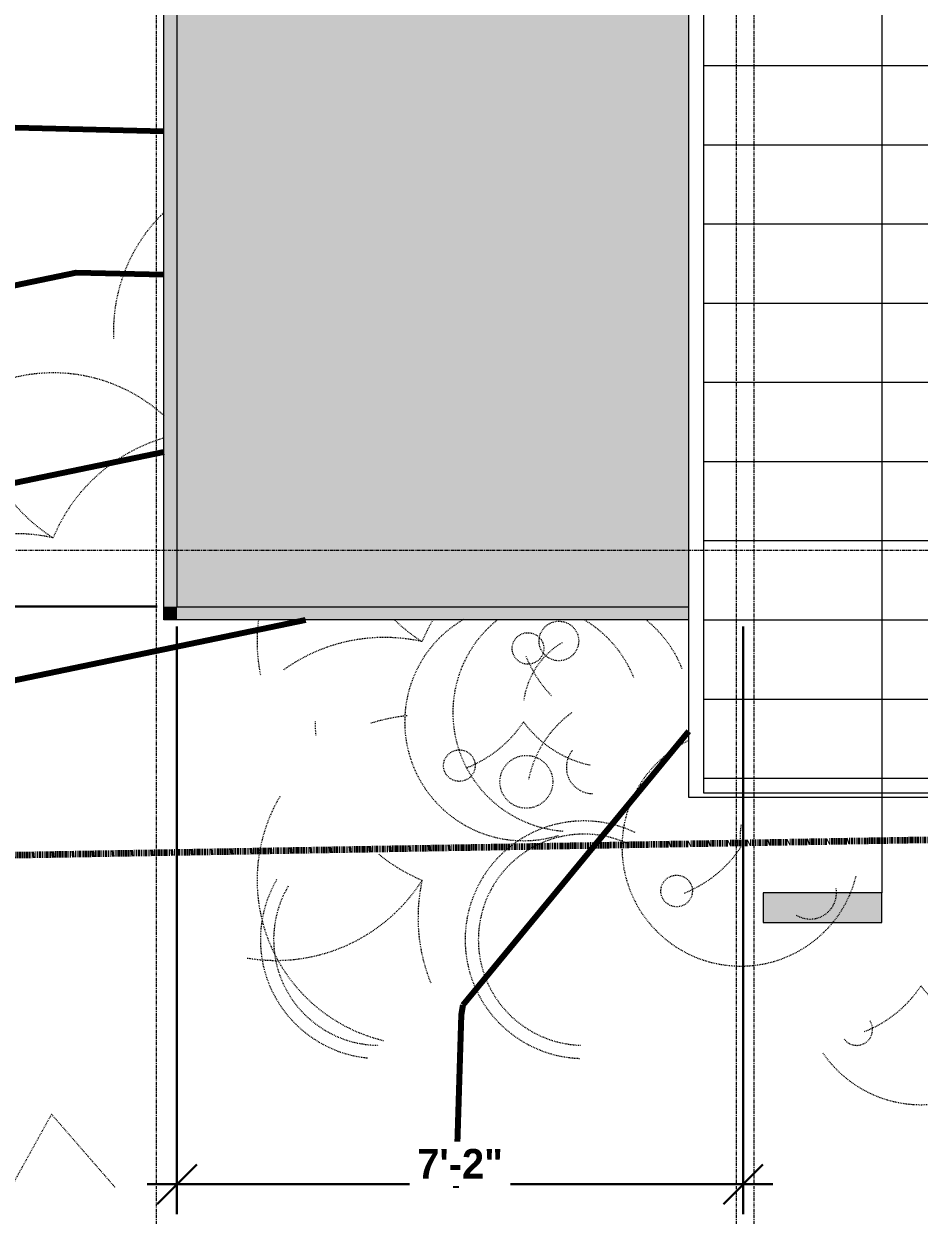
# Model space of a CAD drawing. Header units: inches. Extents: x -3304 to -1623, y 8184 to 9003.
# Drawn here: x -2732.5 to -2596.9, y 8333.8 to 8514.3 of the extents above; entities that cross this region are included whole.
import ezdxf

# ---------------------------------------------------------------- set-up
doc = ezdxf.new("R2010")
doc.units = ezdxf.units.IN
doc.header["$MEASUREMENT"] = 0
for name, pattern in [('Dash', [0.25, 0.125, -0.125]), ('Double Dash 3_8_', [1, 0.375, -0.125, 0.125, -0.125, 0.125, -0.125]), ('Grid Line 1_2_', [0.875, 0.5, -0.125, 0.125, -0.125])]:
    doc.linetypes.add(name, pattern=pattern)
for name, color, linetype, lineweight in [('A-ANNO-DIMS-1', 211, 'Continuous', 30), ('A-DETL-GENF', 92, 'Continuous', 9), ('A-DETL-GENF-HDLN', 1, 'Dash', 9), ('A-FLOR', 192, 'Continuous', 18), ('A-ROOF', 132, 'Continuous', 18), ('A-ROOF-PATT-1', 132, 'Continuous', 9), ('A-WALL', 113, 'Continuous', 18), ('C-PROP-LINE', 91, 'Double Dash 3_8_', 158), ('C-TOPO-MAJR', 7, 'Continuous', 80), ('G-ANNO-SYMB', 111, 'Continuous', 9), ('I-WALL', 2, 'Continuous', 18), ('S-GRID-1', 1, 'Grid Line 1_2_', 9)]:
    doc.layers.add(name, color=color, linetype=linetype, lineweight=lineweight)
doc.styles.add('Century Gothic_B', font='GOTHICB.TTF', dxfattribs={"height": 4.5})
doc.dimstyles.new('OD__1__Tol__', dxfattribs={"dimscale": 12, "dimtxt": 4.698757, "dimasz": 0.5, "dimexe": 0.375, "dimexo": 0.25, "dimgap": 0.0625, "dimtad": 1, "dimdec": 0, "dimzin": 3, "dimdsep": 46, "dimlunit": 4, "dimtxsty": 'Century Gothic_B', "dimblk1": 'OBLIQUE', "dimblk2": 'OBLIQUE', "dimsah": 1, "dimcen": 0.09, "dimdle": 0.375, "dimazin": 0, "dimtfac": 1, "dimtdec": 4, "dimtix": 1, "dimtmove": 0, "dimatfit": 3, "dimfxl": 1, "dimtvp": 1, "dimtfill": 1, "dimfrac": 2, "dimtolj": 1, "dimtzin": 0, "dimlwd": 30, "dimlwe": 30, "dimarcsym": 2})

# ---------------------------------------------------------------- blocks, each defined once
blk = doc.blocks.new('fountain grass 26747 - fountain grass 26747-V34-FLOOR PLAN - 2ND FLOOR')
at = {"layer": 'A-DETL-GENF-HDLN'}
for centre, radius, start, end in [((0, 0), 25, 82.419, 101.7081), ((-25.61, 5.7), 26.24, 347.4534, 35.7038), ((22.14, -14.08), 26.24, 136.0585, 147.5466), ((-10.02, -24.25), 26.24, 59.4908, 67.5466)]:
    blk.add_arc(centre, radius, start, end, dxfattribs=at)
blk = doc.blocks.new('fountain grass 26747 - fountain grass 26747-V35-FLOOR PLAN - 2ND FLOOR')
at = {"layer": 'A-DETL-GENF-HDLN'}
blk.add_arc((0, 0), 25, 44.146, 92.6693, dxfattribs=at)
blk = doc.blocks.new('fountain grass 26747 - fountain grass 26747-V36-FLOOR PLAN - 2ND FLOOR')
at = {"layer": 'A-DETL-GENF-HDLN'}
for centre, radius, start, end in [((0, 0), 25, 360, 101.7081), ((-25.61, 5.7), 26.24, 347.4534, 35.7039), ((22.14, -14.08), 26.24, 80.4534, 147.5466), ((-10.02, -24.25), 26.24, 16.6187, 67.5466), ((0, 0), 25, 317.7698, 360)]:
    blk.add_arc(centre, radius, start, end, dxfattribs=at)
blk = doc.blocks.new('lupin 26755 - lupin 26755-V37-FLOOR PLAN - 2ND FLOOR')
at = {"layer": 'A-DETL-GENF-HDLN'}
for centre, radius in [((-10.49, 6.87), 4), ((9.72, 6.62), 2.39)]:
    blk.add_circle(centre, radius, dxfattribs=at)
for centre, radius, start, end in [((0, 0), 18, 38.3989, 175.9931), ((-13.57, -9.88), 16.78, 36.0514, 77.9486), ((15.36, -10.23), 18.46, 111.6663, 134.2079), ((0, 0), 18, 291.5879, 321.6011)]:
    blk.add_arc(centre, radius, start, end, dxfattribs=at)
blk = doc.blocks.new('elm sapling fall 24458 - elm sapling fall 24458-1770229-FLOOR PLAN - 2ND FLOOR')
at = {"layer": 'A-DETL-GENF-HDLN'}
for q in [(-9.68, 11.14), (6.17, 11.14)]:
    blk.add_line((0, 0), q, dxfattribs=at)
for start, end in [(360, 18.064), (329.6082, 360)]:
    blk.add_arc((0, 0), 36, start, end, dxfattribs=at)
blk = doc.blocks.new('lupin 26755 - lupin 26755-V42-FLOOR PLAN - 2ND FLOOR')
at = {"layer": 'A-DETL-GENF-HDLN'}
blk.add_circle((-10.49, 6.87), 4, dxfattribs=at)
for centre, radius, start, end in [((0, 0), 18, 34.3588, 163.0524), ((9.72, 6.62), 2.39, 36.3846, 213.9459), ((-13.57, -9.88), 16.78, 36.0514, 77.9486), ((15.36, -10.23), 18.46, 111.6663, 146.3337)]:
    blk.add_arc(centre, radius, start, end, dxfattribs=at)
blk = doc.blocks.new('lupin 26755 - lupin 26755-V44-FLOOR PLAN - 2ND FLOOR')
at = {"layer": 'A-DETL-GENF-HDLN'}
blk.add_circle((9.72, 6.62), 2.39, dxfattribs=at)
for centre, radius, start, end in [((0, 0), 18, 360, 165.9532), ((-10.49, 6.87), 4, 58.4639, 190.2383), ((15.36, -10.23), 18.46, 111.6663, 146.3337), ((-12.13, -1.52), 12.23, 351.2296, 7.1395), ((0, 0), 18, 296.0121, 360)]:
    blk.add_arc(centre, radius, start, end, dxfattribs=at)
blk = doc.blocks.new('yew 26768 - yew 26768-V46-FLOOR PLAN - 2ND FLOOR')
at = {"layer": 'A-DETL-GENF-HDLN'}
for radius, start, end in [(18, 360, 88.2503), (16, 360, 88.2393), (18, 244.5428, 360), (16, 246.3359, 360)]:
    blk.add_arc((0, 0), radius, start, end, dxfattribs=at)
blk = doc.blocks.new('yew 26768 - yew 26768-V47-FLOOR PLAN - 2ND FLOOR')
at = {"layer": 'A-DETL-GENF-HDLN'}
for radius, start, end in [(18, 360, 84.5393), (16, 360, 89.5501), (16, 329.6135, 360), (18, 329.6125, 360)]:
    blk.add_arc((0, 0), radius, start, end, dxfattribs=at)
blk = doc.blocks.new('fountain grass 26747 - fountain grass 26747-V48-FLOOR PLAN - 2ND FLOOR')
at = {"layer": 'A-DETL-GENF-HDLN'}
for centre, radius, start, end in [((0, 0), 25, 360, 76.776), ((-25.61, 5.7), 26.24, 347.4534, 22.3691), ((22.14, -14.08), 26.24, 80.4534, 147.5466), ((-10.02, -24.25), 26.24, 50.7733, 67.5466), ((0, 0), 25, 329.6042, 360), ((-10.02, -24.25), 26.24, 0.4534, 4.9414), ((0, 0), 25, 275.2615, 288.0498)]:
    blk.add_arc(centre, radius, start, end, dxfattribs=at)
blk = doc.blocks.new('lupin 26755 - lupin 26755-V49-FLOOR PLAN - 2ND FLOOR')
at = {"layer": 'A-DETL-GENF-HDLN'}
for centre, radius in [((9.72, 6.62), 2.39), ((-5.36, -12.26), 3)]:
    blk.add_circle(centre, radius, dxfattribs=at)
for centre, radius, start, end in [((0, 0), 18, 360, 107.3693), ((-10.49, 6.87), 4, 23, 90.5), ((-10.49, 6.87), 4, 320.6088, 23), ((-13.57, -9.88), 16.78, 36.0514, 77.9486), ((15.36, -10.23), 18.46, 111.6663, 146.3337), ((0, 0), 18, 300.4198, 360), ((-12.13, -1.52), 12.23, 300.9755, 351.6986), ((0, 0), 18, 201.9319, 239.5802)]:
    blk.add_arc(centre, radius, start, end, dxfattribs=at)
blk = doc.blocks.new('Family - ___-1399760-FLOOR PLAN - 2ND FLOOR')
at = {"layer": 'C-PROP-LINE'}
blk.add_line((8381.47, 3146.21), (8400.25, 2026.33), dxfattribs=at)
blk = doc.blocks.new('_Oblique')
at = {"color": 0, "linetype": 'ByBlock', "lineweight": -2}
blk.add_line((-0.5, -0.5), (0.5, 0.5), dxfattribs=at)
blk = doc.blocks.new('DIMBLOCK9-FLOOR PLAN - 2ND FLOOR')
at = {"layer": 'A-ANNO-DIMS-1', "color": 0, "lineweight": 30, "transparency": 16777216}
for p, q in [((-2709.34, 8423.01), (-2709.34, 8333.98)), ((-2623.59, 8423.01), (-2623.59, 8333.98)), ((-2713.84, 8338.48), (-2619.09, 8338.48))]:
    blk.add_line(p, q, dxfattribs=at)
at = {"layer": 'Defpoints', "color": 0, "transparency": 16777216}
for p in [(-2709.34, 8426.01), (-2623.59, 8426.01), (-2623.59, 8338.48)]:
    blk.add_point(p, dxfattribs=at)
at = {"layer": 'A-ANNO-DIMS-1', "color": 0, "lineweight": 30, "transparency": 16777216, "xscale": 5.999999999999999, "yscale": 5.999999999999999, "zscale": 5.999999999999999, "rotation": 180}
blk.add_blockref('_Oblique', (-2709.34, 8338.48), dxfattribs=at)
at = {"layer": 'A-ANNO-DIMS-1', "color": 0, "lineweight": 30, "transparency": 16777216, "xscale": 5.999999999999999, "yscale": 5.999999999999999, "zscale": 5.999999999999999}
blk.add_blockref('_Oblique', (-2623.59, 8338.48), dxfattribs=at)
at = {"layer": 'A-ANNO-DIMS-1', "color": 0, "transparency": 16777216, "insert": (-2666.46, 8341.59), "char_height": 4.5, "attachment_point": 5, "style": 'Century Gothic_B', "bg_fill": 3, "box_fill_scale": 1.25, "bg_fill_color": 256, "bg_fill_true_color": 13158600, "bg_fill_transparency": 0}
blk.add_mtext('\\A1;7\'-2"', dxfattribs=at)
blk = doc.blocks.new('DIMBLOCK11-FLOOR PLAN - 2ND FLOOR')
at = {"layer": 'A-ANNO-DIMS-1', "color": 0, "lineweight": 30, "transparency": 16777216}
for p, q in [((-3104.34, 8697.07), (-3104.34, 8421.51)), ((-3077.34, 8692.57), (-3108.84, 8692.57)), ((-2712.34, 8426.01), (-3108.84, 8426.01))]:
    blk.add_line(p, q, dxfattribs=at)
at = {"layer": 'Defpoints', "color": 0, "transparency": 16777216}
for p in [(-3074.34, 8692.57), (-3104.34, 8426.01), (-2709.34, 8426.01)]:
    blk.add_point(p, dxfattribs=at)
at = {"layer": 'A-ANNO-DIMS-1', "color": 0, "lineweight": 30, "transparency": 16777216, "xscale": 5.999999999999999, "yscale": 5.999999999999999, "zscale": 5.999999999999999}
for p, rotation in [((-3104.34, 8692.57), 90), ((-3104.34, 8426.01), 270)]:
    blk.add_blockref('_Oblique', p, dxfattribs=dict(at, rotation=rotation))
at = {"layer": 'A-ANNO-DIMS-1', "color": 0, "transparency": 16777216, "insert": (-3107.45, 8559.29), "char_height": 4.5, "attachment_point": 5, "rotation": 90, "style": 'Century Gothic_B', "bg_fill": 3, "box_fill_scale": 1.25, "bg_fill_color": 256, "bg_fill_true_color": 13158600, "bg_fill_transparency": 0}
blk.add_mtext('\\A1;22\'-3"', dxfattribs=at)
blk = doc.blocks.new('Section - 3_32_ x 3_8_-54337-FLOOR PLAN - 2ND FLOOR')
at = {"layer": 'G-ANNO-SYMB'}
blk.add_hatch(color=256, dxfattribs=at).paths.add_polyline_path([(0, 0.375), (0, 0), (-0.09375, 0), (-0.09375, 0.375)], flags=0)
for p, q in [((0, 0.375), (-0.09375, 0.375)), ((-0.09375, 0.375), (-0.09375, 0)), ((0, 0), (0, 0.375)), ((-0.09375, 0), (0, 0))]:
    blk.add_line(p, q, dxfattribs=at)

msp = doc.modelspace()

# ---------------------------------------------------------------- hatches: boundary and pattern name
at = {"layer": 'A-FLOR'}
msp.add_hatch(color=256, dxfattribs=at).paths.add_polyline_path([(-2709.33668, 8426.00688), (-2631.83668, 8426.00688), (-2631.83668, 8620.30438), (-2629.58668, 8620.30438), (-2629.58668, 8621.13188), (-2708.96168, 8621.13188), (-2708.96168, 8620.88188), (-2709.33668, 8620.88188), (-2709.33668, 8486.05712)], flags=0)
at = {"layer": 'A-ROOF-PATT-1'}
h = msp.add_hatch(dxfattribs=at)
h.set_pattern_fill('FP_17', color=256, style=0, pattern_type=2)
h.set_pattern_definition([(0, (-1456.541, 0), (0, 12), [])])
h.paths.add_polyline_path([(-2601.35474, 8397.81938), (-2594.22057, 8397.81938), (-2594.22057, 8621.13188), (-2629.58668, 8621.13188), (-2629.58668, 8397.81938)], flags=0)
at = {"layer": 'A-WALL'}
for points in [[(-2711.33668, 8426.00688), (-2709.33668, 8426.00688), (-2709.33668, 8620.88188), (-2711.33668, 8620.88188), (-2711.33668, 8468.16655)], [(-2711.33668, 8424.00688), (-2709.33668, 8424.00688), (-2709.33668, 8426.00688), (-2711.33668, 8426.00688)], [(-2703.08668, 8424.00688), (-2703.08668, 8426.00688), (-2709.33668, 8426.00688), (-2709.33668, 8424.00688)], [(-2632.40895, 8424.00688), (-2631.83668, 8424.00688), (-2631.83668, 8426.00688), (-2703.08668, 8426.00688), (-2703.08668, 8424.00688), (-2635.14918, 8424.00688)]]:
    msp.add_hatch(color=256, dxfattribs=at).paths.add_polyline_path(points, flags=0)

# ---------------------------------------------------------------- linework, layer by layer
at = {"layer": 'A-FLOR'}
for p, q in [((-2709.33668, 8620.88188), (-2709.33668, 8426.00688)), ((-2709.33668, 8426.00688), (-2631.83668, 8426.00688))]:
    msp.add_line(p, q, dxfattribs=at)
at = {"layer": 'A-ROOF'}
for p, q in [((-2629.58668, 8621.13188), (-2629.58668, 8397.81938)), ((-2629.58668, 8397.81938), (-2594.22057, 8397.81938))]:
    msp.add_line(p, q, dxfattribs=at)
at = {"layer": 'A-WALL'}
for p, q in [((-2711.33668, 8424.00688), (-2711.33668, 8620.88188)), ((-2631.83668, 8424.00688), (-2711.33668, 8424.00688))]:
    msp.add_line(p, q, dxfattribs=at)
at = {"layer": 'C-TOPO-MAJR'}
for p, q in [((-2759.93642, 8499.22607), (-2711.33668, 8498.07179)), ((-2666.01208, 8365.65969), (-2631.83668, 8407.1234)), ((-2666.2524, 8364.19891), (-2666.0128, 8365.65881)), ((-2667.05603, 8337.95733), (-2666.25245, 8364.19863))]:
    msp.add_line(p, q, dxfattribs=at)
at = {"layer": 'C-TOPO-MAJR', "flags": 128}
for points in [[(-2873.05087, 8456.24471), (-2795.6748, 8461.90648), (-2724.59067, 8476.63701), (-2711.33668, 8476.32222)], [(-2843.84202, 8428.23486), (-2797.41643, 8431.63192), (-2711.33668, 8449.46995)], [(-2814.63317, 8400.22502), (-2799.15805, 8401.35736), (-2689.85982, 8424.00688)]]:
    msp.add_lwpolyline(points, dxfattribs=at)
at = {"layer": 'G-ANNO-SYMB'}
msp.add_line((-2602.58571, 8707.75298), (-2602.58571, 8382.64857), dxfattribs=at)
at = {"layer": 'I-WALL'}
for p, q in [((-2631.83668, 8397.06938), (-2631.83668, 8620.30438)), ((-2593.53395, 8397.06938), (-2631.83668, 8397.06938))]:
    msp.add_line(p, q, dxfattribs=at)
at = {"layer": 'S-GRID-1'}
msp.add_line((-3194.57025, 8434.56938), (-1935.47917, 8434.56938), dxfattribs=at)

# ---------------------------------------------------------------- block references
at = {"layer": 'A-DETL-GENF'}
for name, p, rotation in [('fountain grass 26747 - fountain grass 26747-V35-FLOOR PLAN - 2ND FLOOR', (-2693.96168, 8467.74379), 89.9999999999999), ('fountain grass 26747 - fountain grass 26747-V36-FLOOR PLAN - 2ND FLOOR', (-2728.08668, 8436.43538), 89.9999999999999), ('fountain grass 26747 - fountain grass 26747-V34-FLOOR PLAN - 2ND FLOOR', (-2672.21168, 8420.71248), 89.9999999999999), ('lupin 26755 - lupin 26755-V49-FLOOR PLAN - 2ND FLOOR', (-2656.85647, 8408.54615), 180), ('lupin 26755 - lupin 26755-V37-FLOOR PLAN - 2ND FLOOR', (-2649.55572, 8409.9572), 89.9999999999999), ('fountain grass 26747 - fountain grass 26747-V48-FLOOR PLAN - 2ND FLOOR', (-2672.20661, 8384.56938), 180), ('lupin 26755 - lupin 26755-V44-FLOOR PLAN - 2ND FLOOR', (-2623.94751, 8389.54615), 180), ('yew 26768 - yew 26768-V46-FLOOR PLAN - 2ND FLOOR', (-2647.70199, 8375.54615), 180), ('yew 26768 - yew 26768-V47-FLOOR PLAN - 2ND FLOOR', (-2678.70199, 8375.54615), 180), ('elm sapling fall 24458 - elm sapling fall 24458-1770229-FLOOR PLAN - 2ND FLOOR', (-2728.33668, 8349.09636), 180), ('lupin 26755 - lupin 26755-V42-FLOOR PLAN - 2ND FLOOR', (-2596.66228, 8368.54615), 180)]:
    msp.add_blockref(name, p, dxfattribs=dict(at, rotation=rotation))
at = {"layer": 'C-PROP-LINE', "rotation": 89.9999999999999}
msp.add_blockref('Family - ___-1399760-FLOOR PLAN - 2ND FLOOR', (0, 0), dxfattribs=at)

# ---------------------------------------------------------------- next in the draw order: dimensions: what is measured, and where the dimension line sits
at = {"layer": 'A-ANNO-DIMS-1'}
dim = msp.add_linear_dim(base=(-2623.58668, 8338.47719), p1=(-2709.33668, 8426.00688), p2=(-2623.58668, 8426.00688), dimstyle='OD__1__Tol__', override={"dimpost": '<>', "dimfxl": 85.75}, dxfattribs=at)
dim.commit()
dim.dimension.update_dxf_attribs({"geometry": 'DIMBLOCK9-FLOOR PLAN - 2ND FLOOR', "text_midpoint": (-2666.46168, 8341.59038)})

# ---------------------------------------------------------------- next in the draw order: linework, layer by layer
at = {"layer": 'S-GRID-1'}
for p, q in [((-2624.58668, 8289.59722), (-2624.58668, 8978.71797)), ((-2621.89918, 8289.59722), (-2621.89918, 8978.71797))]:
    msp.add_line(p, q, dxfattribs=at)

# ---------------------------------------------------------------- next in the draw order: block references
at = {"layer": 'G-ANNO-SYMB', "xscale": 47.99999999999997, "yscale": 47.99999999999997, "zscale": 47.99999999999997, "rotation": 89.99999999999937}
msp.add_blockref('Section - 3_32_ x 3_8_-54337-FLOOR PLAN - 2ND FLOOR', (-2602.58571, 8382.64857), dxfattribs=at)

# ---------------------------------------------------------------- next in the draw order: dimensions: what is measured, and where the dimension line sits
at = {"layer": 'A-ANNO-DIMS-1'}
dim = msp.add_linear_dim(base=(-3104.33842, 8426.00688), p1=(-3074.33668, 8692.56938), p2=(-2709.33668, 8426.00688), angle=90, dimstyle='OD__1__Tol__', override={"dimpost": '<>', "dimfxl": 451.974077}, dxfattribs=at)
dim.commit()
dim.dimension.update_dxf_attribs({"geometry": 'DIMBLOCK11-FLOOR PLAN - 2ND FLOOR', "text_midpoint": (-3107.45161, 8559.28813)})

# ---------------------------------------------------------------- next in the draw order: linework, layer by layer
at = {"layer": 'S-GRID-1'}
msp.add_line((-2712.46168, 8289.59722), (-2712.46168, 8978.71797), dxfattribs=at)

doc.saveas('drawing.dxf')
